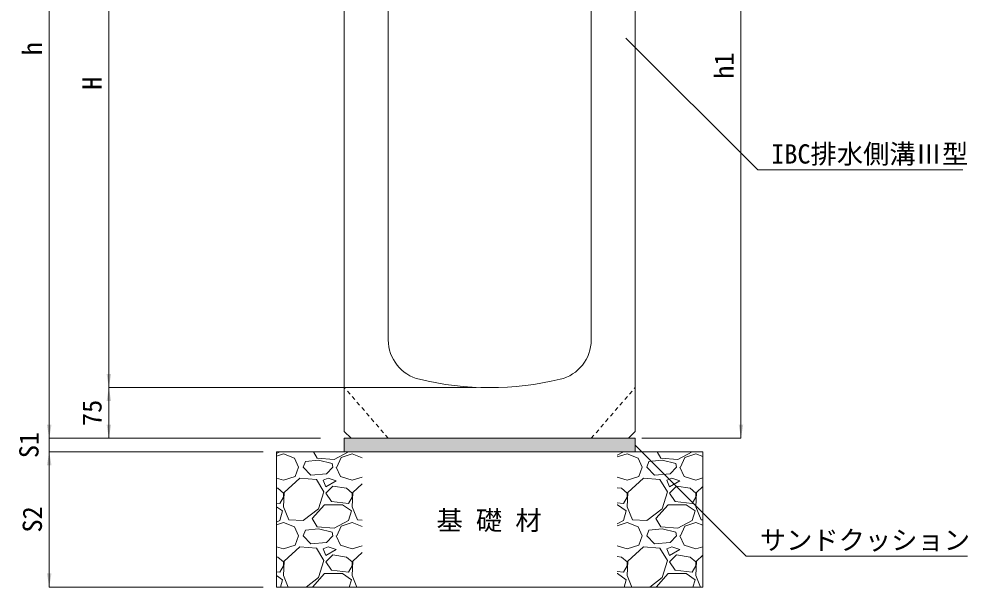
# Model space of a CAD drawing. Units: millimetres at full size; details may follow other scales. Extents: x 6872 to 78201, y -34623 to -7860.
# Drawn here: x 63045 to 64448, y -13769 to -12929 of the extents above; entities that cross this region are included whole.
import ezdxf
from ezdxf.enums import TextEntityAlignment as Align

# ---------------------------------------------------------------- set-up
doc = ezdxf.new("R2010")
doc.units = ezdxf.units.MM
doc.header["$LTSCALE"] = 16
doc.linetypes.add('USER1', pattern=[0.675, 0.375, -0.3])
for name, color, linetype, lineweight in [('0_2', 7, 'Continuous', 20), ('寸法線', 7, 'Continuous', 9), ('ﾊｯﾁﾝｸﾞ', 7, 'Continuous', 5)]:
    doc.layers.add(name, color=color, linetype=linetype, lineweight=lineweight)
doc.styles.add('ＭＳ ゴシック', font='')
doc.styles.get('ＭＳ ゴシック').set_extended_font_data('MS Gothic')

# ---------------------------------------------------------------- blocks, each defined once
blk = doc.blocks.new('filled_arrow')
at = {"color": 0, "linetype": 'Continuous', "lineweight": -2}
blk.add_solid([(7.5, 1.25), (0, 0), (7.5, -1.25)], dxfattribs=at)

msp = doc.modelspace()

# ---------------------------------------------------------------- hatches: boundary and pattern name
at = {"layer": 'ﾊｯﾁﾝｸﾞ'}
msp.add_hatch(color=8, dxfattribs=at).paths.add_polyline_path([(63955.64, -13569), (63955.64, -13549), (63535.64, -13549), (63525.64, -13549), (63525.64, -13569)])

# ---------------------------------------------------------------- linework, layer by layer
at = {"layer": '0_2'}
for p, q in [((63525.64, -12403), (63525.64, -13539)), ((63955.64, -12453), (63955.64, -13539)), ((63590.64, -12634), (63590.64, -13403.47)), ((63890.64, -13403.47), (63890.64, -12634)), ((63535.64, -13549), (63525.64, -13539)), ((63525.64, -13549), (63955.64, -13549)), ((63525.64, -13549), (63525.64, -13569)), ((63945.64, -13549), (63535.64, -13549)), ((63945.64, -13549), (63955.64, -13539)), ((63955.64, -13549), (63955.64, -13569)), ((63425.64, -13569), (64055.64, -13569)), ((63425.64, -13569), (63425.64, -13769)), ((64055.64, -13769), (64055.64, -13569)), ((63425.64, -13769), (64055.64, -13769))]:
    msp.add_line(p, q, dxfattribs=at)
at = {"layer": '0_2', "linetype": 'USER1', "lineweight": 9}
for p, q in [((63590.64, -13549), (63525.64, -13474)), ((63890.64, -13549), (63955.64, -13474))]:
    msp.add_line(p, q, dxfattribs=at)
at = {"layer": '0_2'}
for centre, radius, start, end in [((63650.64, -13403.47), 60, 180, 256.65785), ((63830.64, -13403.47), 60, 283.34237, 0), ((63740.64, -13024), 450, 256.65777, 283.34225)]:
    msp.add_arc(centre, radius, start, end, dxfattribs=at)
at = {"layer": '寸法線'}
for p, q in [((63089.45, -12397), (63089.45, -13549)), ((64112, -12447), (64112, -13549)), ((63177.6, -12574), (63177.6, -13474)), ((63177.6, -13474), (63177.6, -13549)), ((63720.64, -13474), (63177.6, -13474)), ((63720.64, -13474), (63177.6, -13474)), ((63089.45, -13509), (63089.45, -13609)), ((63490.64, -13549), (63089.45, -13549)), ((63490.64, -13549), (63089.45, -13549)), ((63490.64, -13549), (63177.6, -13549)), ((63965.64, -13549), (64112, -13549)), ((63405.64, -13569), (63089.45, -13569)), ((63089.45, -13569), (63089.45, -13769)), ((63405.64, -13569), (63089.45, -13569)), ((63405.64, -13769), (63089.45, -13769))]:
    msp.add_line(p, q, dxfattribs=at)
for points in [[(63942.03, -12957.34), (64136.69, -13151.99), (64439.94, -13151.99)], [(63955.64, -13559), (64119.82, -13723.17), (64446.67, -13723.17)]]:
    msp.add_lwpolyline(points, dxfattribs=at)
at = {"layer": 'ﾊｯﾁﾝｸﾞ'}
for p, q in [((63430.44, -13569.16), (63425.64, -13571.68)), ((63425.64, -13575.3), (63435.52, -13572.21)), ((63430.49, -13569), (63430.44, -13569.16)), ((63435.52, -13572.21), (63451.78, -13578.31)), ((63451.78, -13578.31), (63457.87, -13591.52)), ((63461.46, -13569), (63464.99, -13569.16)), ((63464.99, -13569.16), (63465.2, -13569)), ((63485.31, -13578.31), (63479.87, -13569)), ((63510.71, -13580.34), (63485.31, -13578.31)), ((63532.04, -13569.16), (63510.71, -13580.34)), ((63514.77, -13591.52), (63520.87, -13577.29)), ((63520.87, -13577.29), (63537.12, -13572.21)), ((63532.09, -13569), (63532.04, -13569.16)), ((63537.12, -13572.21), (63552.16, -13577.85)), ((63938.44, -13569.16), (63929.12, -13574.05)), ((63929.12, -13576.71), (63943.52, -13572.21)), ((63938.49, -13569), (63938.44, -13569.16)), ((63943.52, -13572.21), (63959.78, -13578.31)), ((63959.78, -13578.31), (63965.87, -13591.52)), ((63969.46, -13569), (63972.99, -13569.16)), ((63972.99, -13569.16), (63973.2, -13569)), ((63993.31, -13578.31), (63987.87, -13569)), ((64018.71, -13580.34), (63993.31, -13578.31)), ((64040.04, -13569.16), (64018.71, -13580.34)), ((64022.77, -13591.52), (64028.87, -13577.29)), ((64028.87, -13577.29), (64045.12, -13572.21)), ((64040.09, -13569), (64040.04, -13569.16)), ((64045.12, -13572.21), (64055.64, -13576.16)), ((63452.79, -13605.74), (63457.87, -13591.52)), ((63464.99, -13591.52), (63468.03, -13583.39)), ((63476.16, -13603.71), (63464.99, -13591.52)), ((63487.34, -13581.36), (63468.03, -13583.39)), ((63507.66, -13586.44), (63487.34, -13581.36)), ((63508.67, -13591.52), (63499.53, -13601.68)), ((63508.67, -13591.52), (63507.66, -13586.44)), ((63513.75, -13591.52), (63519.85, -13605.74)), ((63960.79, -13605.74), (63965.87, -13591.52)), ((63972.99, -13591.52), (63976.03, -13583.39)), ((63984.16, -13603.71), (63972.99, -13591.52)), ((63995.34, -13581.36), (63976.03, -13583.39)), ((64015.66, -13586.44), (63995.34, -13581.36)), ((64016.67, -13591.52), (64007.53, -13601.68)), ((64016.67, -13591.52), (64015.66, -13586.44)), ((64021.75, -13591.52), (64027.85, -13605.74)), ((63435.52, -13610.82), (63452.79, -13605.74)), ((63499.53, -13601.68), (63476.16, -13603.71)), ((63519.85, -13605.74), (63537.12, -13610.82)), ((63537.12, -13610.82), (63552.16, -13606.4)), ((63929.12, -13606.58), (63943.52, -13610.82)), ((63943.52, -13610.82), (63960.79, -13605.74)), ((64007.53, -13601.68), (63984.16, -13603.71)), ((64027.85, -13605.74), (64045.12, -13610.82)), ((63425.64, -13607.91), (63435.52, -13610.82)), ((63459.91, -13607.77), (63436.54, -13629.11)), ((63484.29, -13609.8), (63459.91, -13607.77)), ((63495.47, -13628.09), (63484.29, -13609.8)), ((63501.56, -13607.77), (63494.45, -13610.82)), ((63494.45, -13610.82), (63498.51, -13620.98)), ((63498.51, -13620.98), (63513.75, -13611.84)), ((63508.67, -13619.96), (63498.51, -13630.12)), ((63513.75, -13611.84), (63501.56, -13607.77)), ((63528.99, -13623.01), (63508.67, -13619.96)), ((63552.16, -13616.3), (63538.14, -13629.11)), ((63967.91, -13607.77), (63944.54, -13629.11)), ((63992.29, -13609.8), (63967.91, -13607.77)), ((64003.47, -13628.09), (63992.29, -13609.8)), ((64009.56, -13607.77), (64002.45, -13610.82)), ((64002.45, -13610.82), (64006.51, -13620.98)), ((64006.51, -13620.98), (64021.75, -13611.84)), ((64016.67, -13619.96), (64006.51, -13630.12)), ((64021.75, -13611.84), (64009.56, -13607.77)), ((64036.99, -13623.01), (64016.67, -13619.96)), ((64045.12, -13610.82), (64055.64, -13607.73)), ((64055.64, -13620.43), (64046.14, -13629.11)), ((63427.39, -13623.01), (63425.64, -13622.75)), ((63435.52, -13630.12), (63427.39, -13623.01)), ((63436.54, -13629.11), (63435.52, -13650.44)), ((63435.52, -13636.22), (63435.52, -13630.12)), ((63487.34, -13653.49), (63495.47, -13628.09)), ((63498.51, -13630.12), (63506.64, -13642.32)), ((63537.12, -13630.12), (63528.99, -13623.01)), ((63538.14, -13629.11), (63537.12, -13650.44)), ((63537.12, -13636.22), (63537.12, -13630.12)), ((63935.39, -13623.01), (63929.12, -13622.07)), ((63943.52, -13630.12), (63935.39, -13623.01)), ((63944.54, -13629.11), (63943.52, -13650.44)), ((63943.52, -13636.22), (63943.52, -13630.12)), ((63995.34, -13653.49), (64003.47, -13628.09)), ((64006.51, -13630.12), (64014.64, -13642.32)), ((64045.12, -13630.12), (64036.99, -13623.01)), ((64046.14, -13629.11), (64045.12, -13650.44)), ((64045.12, -13636.22), (64045.12, -13630.12)), ((63425.64, -13644.79), (63430.44, -13645.36)), ((63430.44, -13645.36), (63435.52, -13636.22)), ((63478.19, -13667.72), (63496.48, -13647.4)), ((63496.48, -13647.4), (63522.9, -13647.4)), ((63506.64, -13642.32), (63532.04, -13645.36)), ((63522.9, -13647.4), (63536.11, -13656.54)), ((63532.04, -13645.36), (63537.12, -13636.22)), ((63929.12, -13644.25), (63938.44, -13645.36)), ((63929.12, -13647.4), (63929.3, -13647.4)), ((63929.3, -13647.4), (63942.51, -13656.54)), ((63938.44, -13645.36), (63943.52, -13636.22)), ((63986.19, -13667.72), (64004.48, -13647.4)), ((64004.48, -13647.4), (64030.9, -13647.4)), ((64014.64, -13642.32), (64040.04, -13645.36)), ((64030.9, -13647.4), (64044.11, -13656.54)), ((64040.04, -13645.36), (64045.12, -13636.22)), ((63425.64, -13650.4), (63434.51, -13656.54)), ((63434.51, -13656.54), (63430.44, -13670.76)), ((63435.52, -13650.44), (63443.65, -13669.75)), ((63464.99, -13670.76), (63487.34, -13653.49)), ((63536.11, -13656.54), (63532.04, -13670.76)), ((63537.12, -13650.44), (63545.25, -13669.75)), ((63942.51, -13656.54), (63938.44, -13670.76)), ((63943.52, -13650.44), (63951.65, -13669.75)), ((63972.99, -13670.76), (63995.34, -13653.49)), ((64044.11, -13656.54), (64040.04, -13670.76)), ((64045.12, -13650.44), (64053.25, -13669.75)), ((63430.44, -13670.76), (63425.64, -13673.28)), ((63425.64, -13676.9), (63435.52, -13673.81)), ((63435.52, -13673.81), (63451.78, -13679.91)), ((63443.65, -13669.75), (63464.99, -13670.76)), ((63485.31, -13679.91), (63478.19, -13667.72)), ((63532.04, -13670.76), (63510.71, -13681.94)), ((63520.87, -13678.89), (63537.12, -13673.81)), ((63537.12, -13673.81), (63552.16, -13679.45)), ((63545.25, -13669.75), (63552.16, -13670.08)), ((63938.44, -13670.76), (63929.12, -13675.65)), ((63929.12, -13678.31), (63943.52, -13673.81)), ((63943.52, -13673.81), (63959.78, -13679.91)), ((63951.65, -13669.75), (63972.99, -13670.76)), ((63993.31, -13679.91), (63986.19, -13667.72)), ((64040.04, -13670.76), (64018.71, -13681.94)), ((64028.87, -13678.89), (64045.12, -13673.81)), ((64045.12, -13673.81), (64055.64, -13677.76)), ((64053.25, -13669.75), (64055.64, -13669.86)), ((63451.78, -13679.91), (63457.87, -13693.12)), ((63464.99, -13693.12), (63468.03, -13684.99)), ((63487.34, -13682.96), (63468.03, -13684.99)), ((63510.71, -13681.94), (63485.31, -13679.91)), ((63507.66, -13688.04), (63487.34, -13682.96)), ((63508.67, -13693.12), (63507.66, -13688.04)), ((63514.77, -13693.12), (63520.87, -13678.89)), ((63959.78, -13679.91), (63965.87, -13693.12)), ((63972.99, -13693.12), (63976.03, -13684.99)), ((63995.34, -13682.96), (63976.03, -13684.99)), ((64018.71, -13681.94), (63993.31, -13679.91)), ((64015.66, -13688.04), (63995.34, -13682.96)), ((64016.67, -13693.12), (64015.66, -13688.04)), ((64022.77, -13693.12), (64028.87, -13678.89)), ((63452.79, -13707.34), (63457.87, -13693.12)), ((63476.16, -13705.31), (63464.99, -13693.12)), ((63499.53, -13703.28), (63476.16, -13705.31)), ((63508.67, -13693.12), (63499.53, -13703.28)), ((63513.75, -13693.12), (63519.85, -13707.34)), ((63960.79, -13707.34), (63965.87, -13693.12)), ((63984.16, -13705.31), (63972.99, -13693.12)), ((64007.53, -13703.28), (63984.16, -13705.31)), ((64016.67, -13693.12), (64007.53, -13703.28)), ((64021.75, -13693.12), (64027.85, -13707.34)), ((63425.64, -13709.51), (63435.52, -13712.42)), ((63435.52, -13712.42), (63452.79, -13707.34)), ((63459.91, -13709.37), (63436.54, -13730.71)), ((63484.29, -13711.4), (63459.91, -13709.37)), ((63495.47, -13729.69), (63484.29, -13711.4)), ((63501.56, -13709.37), (63494.45, -13712.42)), ((63494.45, -13712.42), (63498.51, -13722.58)), ((63498.51, -13722.58), (63513.75, -13713.44)), ((63513.75, -13713.44), (63501.56, -13709.37)), ((63519.85, -13707.34), (63537.12, -13712.42)), ((63537.12, -13712.42), (63552.16, -13708)), ((63552.16, -13717.9), (63538.14, -13730.71)), ((63929.12, -13708.18), (63943.52, -13712.42)), ((63943.52, -13712.42), (63960.79, -13707.34)), ((63967.91, -13709.37), (63944.54, -13730.71)), ((63992.29, -13711.4), (63967.91, -13709.37)), ((64003.47, -13729.69), (63992.29, -13711.4)), ((64009.56, -13709.37), (64002.45, -13712.42)), ((64002.45, -13712.42), (64006.51, -13722.58)), ((64006.51, -13722.58), (64021.75, -13713.44)), ((64021.75, -13713.44), (64009.56, -13709.37)), ((64027.85, -13707.34), (64045.12, -13712.42)), ((64045.12, -13712.42), (64055.64, -13709.33)), ((63427.39, -13724.61), (63425.64, -13724.35)), ((63435.52, -13731.72), (63427.39, -13724.61)), ((63436.54, -13730.71), (63435.52, -13752.04)), ((63435.52, -13737.82), (63435.52, -13731.72)), ((63487.34, -13755.09), (63495.47, -13729.69)), ((63508.67, -13721.56), (63498.51, -13731.72)), ((63498.51, -13731.72), (63506.64, -13743.92)), ((63528.99, -13724.61), (63508.67, -13721.56)), ((63537.12, -13731.72), (63528.99, -13724.61)), ((63538.14, -13730.71), (63537.12, -13752.04)), ((63537.12, -13737.82), (63537.12, -13731.72)), ((63935.39, -13724.61), (63929.12, -13723.67)), ((63943.52, -13731.72), (63935.39, -13724.61)), ((63944.54, -13730.71), (63943.52, -13752.04)), ((63943.52, -13737.82), (63943.52, -13731.72)), ((63995.34, -13755.09), (64003.47, -13729.69)), ((64016.67, -13721.56), (64006.51, -13731.72)), ((64006.51, -13731.72), (64014.64, -13743.92)), ((64036.99, -13724.61), (64016.67, -13721.56)), ((64045.12, -13731.72), (64036.99, -13724.61)), ((64046.14, -13730.71), (64045.12, -13752.04)), ((64045.12, -13737.82), (64045.12, -13731.72)), ((64055.64, -13722.03), (64046.14, -13730.71)), ((63425.64, -13746.39), (63430.44, -13746.96)), ((63430.44, -13746.96), (63435.52, -13737.82)), ((63506.64, -13743.92), (63532.04, -13746.96)), ((63532.04, -13746.96), (63537.12, -13737.82)), ((63929.12, -13745.85), (63938.44, -13746.96)), ((63938.44, -13746.96), (63943.52, -13737.82)), ((64014.64, -13743.92), (64040.04, -13746.96)), ((64040.04, -13746.96), (64045.12, -13737.82)), ((63425.64, -13752), (63434.51, -13758.14)), ((63434.51, -13758.14), (63431.4, -13769)), ((63435.52, -13752.04), (63442.66, -13769)), ((63469.34, -13769), (63487.34, -13755.09)), ((63478.48, -13769), (63496.48, -13749)), ((63496.48, -13749), (63522.9, -13749)), ((63522.9, -13749), (63536.11, -13758.14)), ((63536.11, -13758.14), (63533, -13769)), ((63537.12, -13752.04), (63544.26, -13769)), ((63929.12, -13749), (63929.3, -13749)), ((63929.3, -13749), (63942.51, -13758.14)), ((63942.51, -13758.14), (63939.4, -13769)), ((63943.52, -13752.04), (63950.66, -13769)), ((63977.34, -13769), (63995.34, -13755.09)), ((63986.48, -13769), (64004.48, -13749)), ((64004.48, -13749), (64030.9, -13749)), ((64030.9, -13749), (64044.11, -13758.14)), ((64044.11, -13758.14), (64041, -13769)), ((64045.12, -13752.04), (64052.26, -13769))]:
    msp.add_line(p, q, dxfattribs=at)

# ---------------------------------------------------------------- block references
at = {"layer": '寸法線'}
for p, xscale, yscale, rotation in [((63942.03, -12957.34), 0.133, 0.133, 315), ((63177.6, -13474), 2.67, 2.67, 90), ((63177.6, -13474), 2.67, 2.67, 270), ((63089.45, -13549), 2.67, 2.67, 90), ((63089.45, -13549), 2.67, 2.67, 90), ((63177.6, -13549), 2.67, 2.67, 90), ((64112, -13549), 2.67, 2.67, 90), ((63955.64, -13559), 0.133, 0.133, 315), ((63089.45, -13569), 2.67, 2.67, 270), ((63089.45, -13569), 2.67, 2.67, 270), ((63089.45, -13769), 2.67, 2.67, 90)]:
    msp.add_blockref('filled_arrow', p, dxfattribs=dict(at, xscale=xscale, yscale=yscale, rotation=rotation))

# ---------------------------------------------------------------- texts
at = {"layer": '0_2', "style": 'ＭＳ ゴシック'}
msp.add_text('基 礎 材', height=28.48, dxfattribs=at).set_placement((63661.99, -13693.17), align=Align.BOTTOM_LEFT)
at = {"layer": '寸法線', "style": 'ＭＳ ゴシック'}
for s, p in [('h', (63064.45, -12973)), ('h1', (64087, -12998)), ('H', (63152.6, -13024)), ('75', (63152.6, -13511.5)), ('S1', (63059.45, -13559)), ('S2', (63064.45, -13669))]:
    msp.add_text(s, height=28.48, rotation=90, dxfattribs=at).set_placement(p, align=Align.MIDDLE_CENTER)
for s, p in [('IBC排水側溝Ⅲ型', (64156.69, -13114.32)), ('サンドクッション', (64139.82, -13685.34))]:
    msp.add_text(s, height=28.48, dxfattribs=at).set_placement(p, align=Align.TOP_LEFT)

doc.saveas('drawing.dxf')
